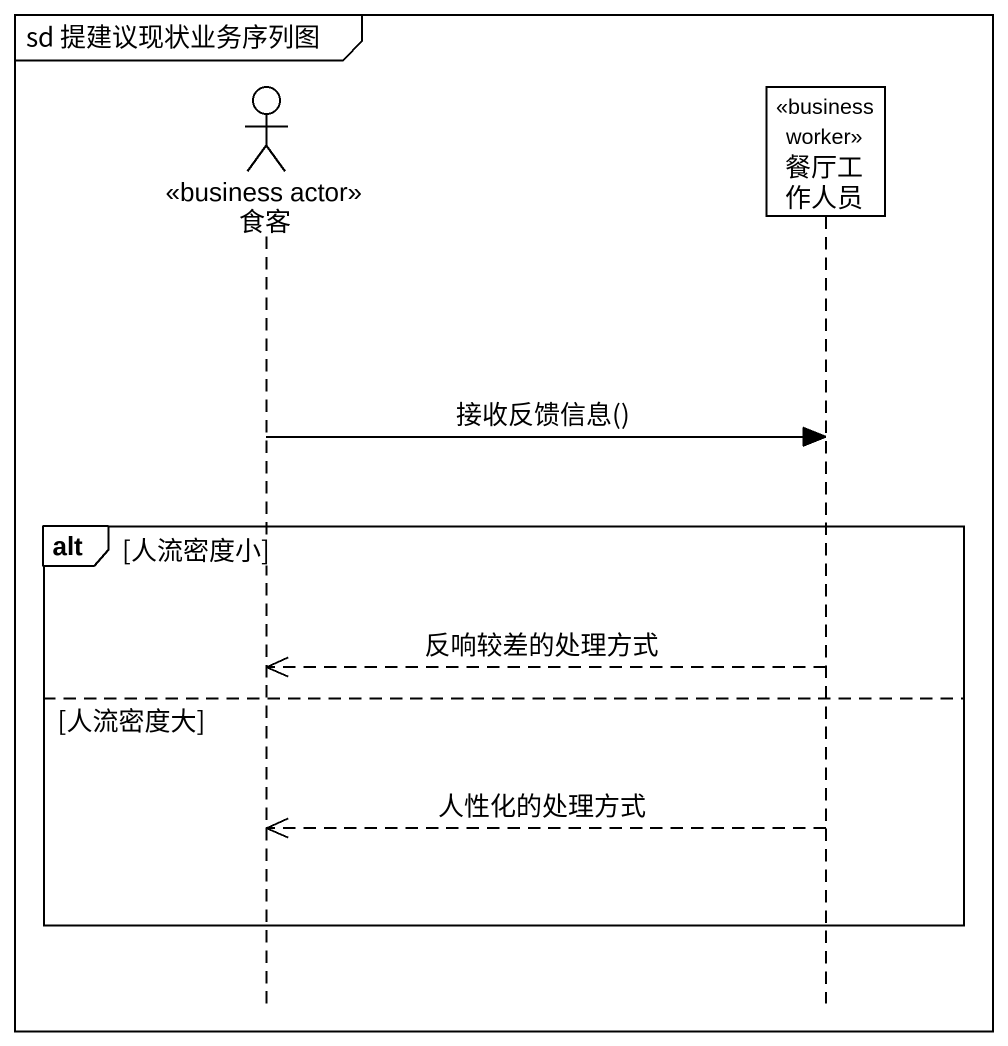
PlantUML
@startuml
mainframe sd 提建议现状业务序列图
hide footbox
actor 食客 <<business actor>>
participant 餐厅工作人员 <<business worker>>

食客 -> 餐厅工作人员 : 接收反馈信息()
alt 人流密度小
  餐厅工作人员 -->> 食客 : 反响较差的处理方式
else 人流密度大
  餐厅工作人员 -->> 食客 : 人性化的处理方式
end
@enduml
